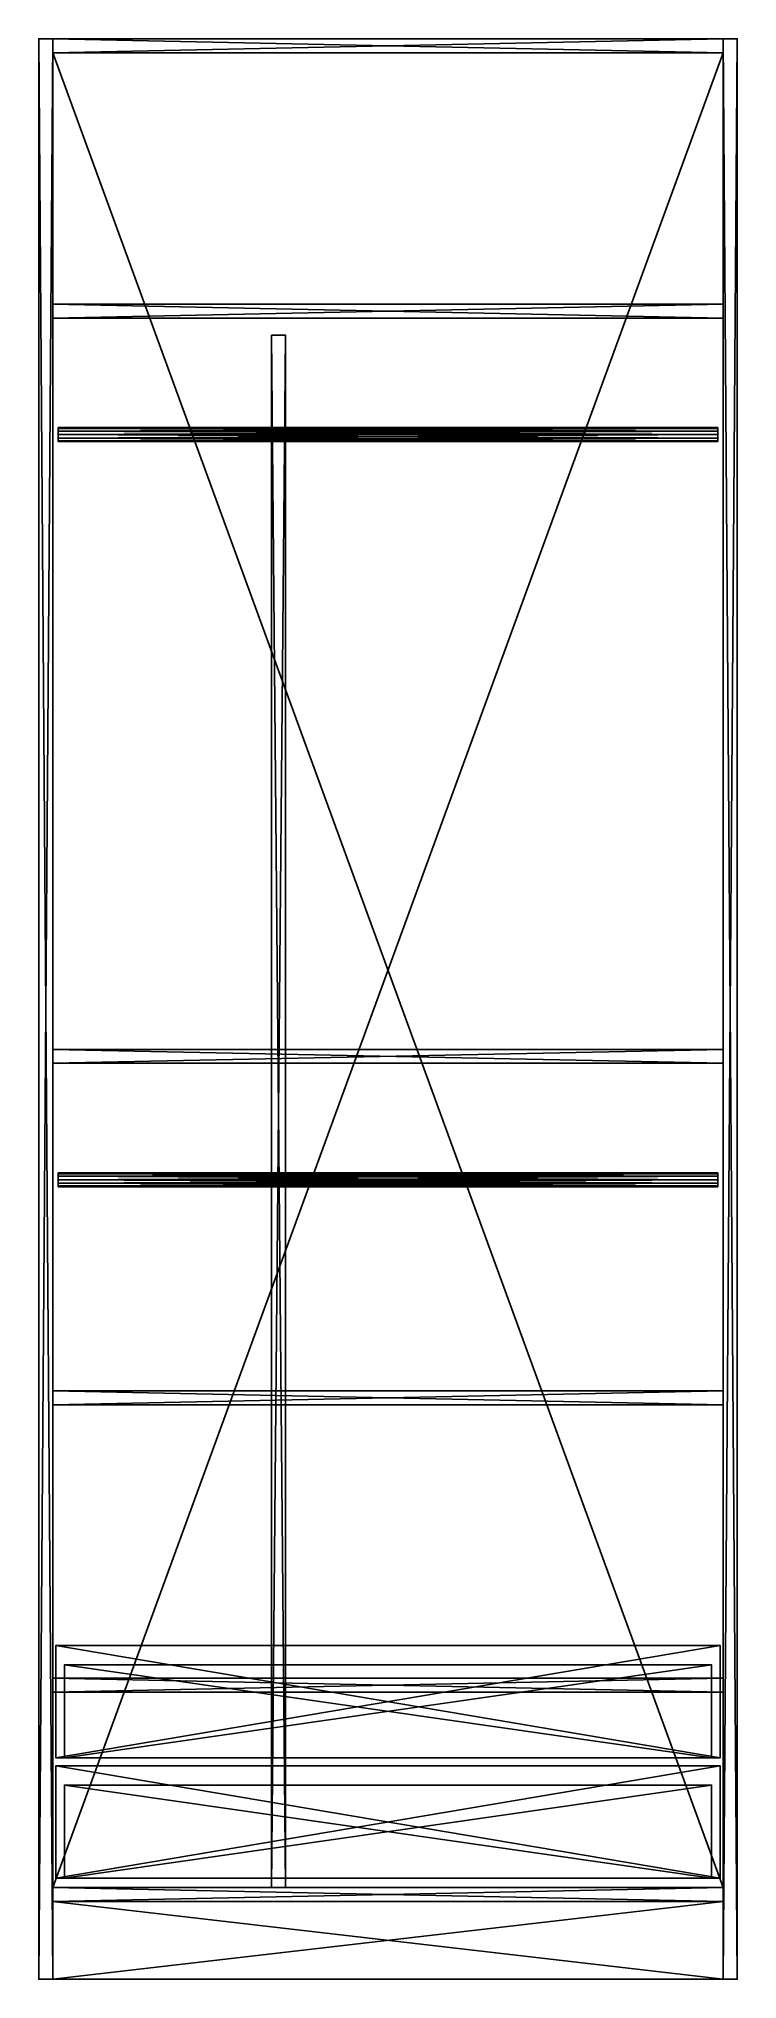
# Model space of a CAD drawing. Header units: millimetres. Extents: x 0 to 900, y 0 to 2500.
import ezdxf

# ---------------------------------------------------------------- set-up
doc = ezdxf.new("R2010")
doc.units = ezdxf.units.MM
for name, color, linetype in [('ARKALIK', 7, 'Continuous'), ('ASKILIK', 7, 'Continuous'), ('BAZA', 7, 'Continuous'), ('CEKMECE_KUTU', 7, 'Continuous'), ('CEKMECE_ON', 7, 'Continuous'), ('DIKME', 7, 'Continuous'), ('GOVDE', 7, 'Continuous'), ('RAF', 7, 'Continuous')]:
    doc.layers.add(name, color=color, linetype=linetype)

msp = doc.modelspace()

# ---------------------------------------------------------------- linework, layer by layer
at = {"layer": 'ARKALIK'}
for points in [[(18, 118, 600), (18, 2482, 600), (18, 118, 592)], [(18, 118, 592), (18, 2482, 600), (18, 2482, 592)], [(18, 2482, 592), (882, 118, 592), (18, 118, 592)], [(18, 118, 600), (882, 2482, 600), (18, 2482, 600)], [(882, 118, 600), (882, 2482, 600), (18, 118, 600)], [(18, 2482, 600), (882, 2482, 600), (18, 2482, 592)], [(882, 2482, 592), (882, 118, 592), (18, 2482, 592)], [(18, 2482, 592), (882, 2482, 600), (882, 2482, 592)], [(882, 2482, 592), (882, 118, 600), (882, 118, 592)], [(882, 2482, 600), (882, 118, 600), (882, 2482, 592)], [(882, 118, 592), (18, 118, 600), (18, 118, 592)], [(882, 118, 600), (18, 118, 600), (882, 118, 592)]]:
    msp.add_3dface(points, dxfattribs=at)
at = {"layer": 'ASKILIK'}
for points in [[(25, 1997.8, 265.5), (25, 1990, 270), (25, 1999, 270)], [(25, 1997.8, 265.5), (25, 1999, 270), (875, 1997.8, 265.5)], [(875, 1997.8, 265.5), (25, 1999, 270), (875, 1999, 270)], [(25, 1999, 270), (25, 1990, 270), (25, 1997.8, 274.5)], [(25, 1999, 270), (25, 1997.8, 274.5), (875, 1999, 270)], [(875, 1999, 270), (25, 1997.8, 274.5), (875, 1997.8, 274.5)], [(25, 1994.5, 262.2), (25, 1990, 270), (25, 1997.8, 265.5)], [(25, 1994.5, 262.2), (25, 1997.8, 265.5), (875, 1994.5, 262.2)], [(875, 1994.5, 262.2), (25, 1997.8, 265.5), (875, 1997.8, 265.5)], [(25, 1997.8, 274.5), (25, 1990, 270), (25, 1994.5, 277.8)], [(25, 1997.8, 274.5), (25, 1994.5, 277.8), (875, 1997.8, 274.5)], [(875, 1997.8, 274.5), (25, 1994.5, 277.8), (875, 1994.5, 277.8)], [(25, 1990, 261), (25, 1990, 270), (25, 1994.5, 262.2)], [(25, 1990, 261), (25, 1994.5, 262.2), (875, 1990, 261)], [(875, 1990, 261), (25, 1994.5, 262.2), (875, 1994.5, 262.2)], [(25, 1994.5, 277.8), (25, 1990, 270), (25, 1990, 279)], [(25, 1994.5, 277.8), (25, 1990, 279), (875, 1994.5, 277.8)], [(875, 1994.5, 277.8), (25, 1990, 279), (875, 1990, 279)], [(25, 1990, 279), (25, 1990, 270), (25, 1985.5, 277.8)], [(25, 1990, 279), (25, 1985.5, 277.8), (875, 1990, 279)], [(875, 1990, 279), (25, 1985.5, 277.8), (875, 1985.5, 277.8)], [(25, 1985.5, 277.8), (25, 1990, 270), (25, 1982.2, 274.5)], [(25, 1982.2, 274.5), (25, 1990, 270), (25, 1981, 270)], [(25, 1981, 270), (25, 1990, 270), (25, 1982.2, 265.5)], [(25, 1982.2, 265.5), (25, 1990, 270), (25, 1985.5, 262.2)], [(25, 1985.5, 262.2), (25, 1990, 270), (25, 1990, 261)], [(25, 1985.5, 262.2), (25, 1990, 261), (875, 1985.5, 262.2)], [(875, 1985.5, 262.2), (25, 1990, 261), (875, 1990, 261)], [(25, 1985.5, 277.8), (25, 1982.2, 274.5), (875, 1985.5, 277.8)], [(875, 1985.5, 277.8), (25, 1982.2, 274.5), (875, 1982.2, 274.5)], [(25, 1982.2, 265.5), (25, 1985.5, 262.2), (875, 1982.2, 265.5)], [(875, 1982.2, 265.5), (25, 1985.5, 262.2), (875, 1985.5, 262.2)], [(25, 1982.2, 274.5), (25, 1981, 270), (875, 1982.2, 274.5)], [(875, 1982.2, 274.5), (25, 1981, 270), (875, 1981, 270)], [(25, 1981, 270), (25, 1982.2, 265.5), (875, 1981, 270)], [(875, 1981, 270), (25, 1982.2, 265.5), (875, 1982.2, 265.5)], [(875, 1997.8, 265.5), (875, 1999, 270), (875, 1990, 270)], [(875, 1999, 270), (875, 1997.8, 274.5), (875, 1990, 270)], [(875, 1994.5, 262.2), (875, 1997.8, 265.5), (875, 1990, 270)], [(875, 1997.8, 274.5), (875, 1994.5, 277.8), (875, 1990, 270)], [(875, 1990, 261), (875, 1994.5, 262.2), (875, 1990, 270)], [(875, 1994.5, 277.8), (875, 1990, 279), (875, 1990, 270)], [(875, 1990, 279), (875, 1985.5, 277.8), (875, 1990, 270)], [(875, 1985.5, 277.8), (875, 1982.2, 274.5), (875, 1990, 270)], [(875, 1982.2, 274.5), (875, 1981, 270), (875, 1990, 270)], [(875, 1981, 270), (875, 1982.2, 265.5), (875, 1990, 270)], [(875, 1982.2, 265.5), (875, 1985.5, 262.2), (875, 1990, 270)], [(875, 1985.5, 262.2), (875, 1990, 261), (875, 1990, 270)], [(25, 1037.8, 265.5), (25, 1030, 270), (25, 1039, 270)], [(25, 1037.8, 265.5), (25, 1039, 270), (875, 1037.8, 265.5)], [(875, 1037.8, 265.5), (25, 1039, 270), (875, 1039, 270)], [(25, 1039, 270), (25, 1030, 270), (25, 1037.8, 274.5)], [(25, 1039, 270), (25, 1037.8, 274.5), (875, 1039, 270)], [(875, 1039, 270), (25, 1037.8, 274.5), (875, 1037.8, 274.5)], [(25, 1034.5, 262.2), (25, 1030, 270), (25, 1037.8, 265.5)], [(25, 1034.5, 262.2), (25, 1037.8, 265.5), (875, 1034.5, 262.2)], [(875, 1034.5, 262.2), (25, 1037.8, 265.5), (875, 1037.8, 265.5)], [(25, 1037.8, 274.5), (25, 1030, 270), (25, 1034.5, 277.8)], [(25, 1037.8, 274.5), (25, 1034.5, 277.8), (875, 1037.8, 274.5)], [(875, 1037.8, 274.5), (25, 1034.5, 277.8), (875, 1034.5, 277.8)], [(25, 1030, 261), (25, 1030, 270), (25, 1034.5, 262.2)], [(25, 1030, 261), (25, 1034.5, 262.2), (875, 1030, 261)], [(875, 1030, 261), (25, 1034.5, 262.2), (875, 1034.5, 262.2)], [(25, 1034.5, 277.8), (25, 1030, 270), (25, 1030, 279)], [(25, 1034.5, 277.8), (25, 1030, 279), (875, 1034.5, 277.8)], [(875, 1034.5, 277.8), (25, 1030, 279), (875, 1030, 279)], [(25, 1030, 279), (25, 1030, 270), (25, 1025.5, 277.8)], [(25, 1030, 279), (25, 1025.5, 277.8), (875, 1030, 279)], [(875, 1030, 279), (25, 1025.5, 277.8), (875, 1025.5, 277.8)], [(25, 1025.5, 277.8), (25, 1030, 270), (25, 1022.2, 274.5)], [(25, 1022.2, 274.5), (25, 1030, 270), (25, 1021, 270)], [(25, 1021, 270), (25, 1030, 270), (25, 1022.2, 265.5)], [(25, 1022.2, 265.5), (25, 1030, 270), (25, 1025.5, 262.2)], [(25, 1025.5, 262.2), (25, 1030, 270), (25, 1030, 261)], [(25, 1025.5, 262.2), (25, 1030, 261), (875, 1025.5, 262.2)], [(875, 1025.5, 262.2), (25, 1030, 261), (875, 1030, 261)], [(25, 1025.5, 277.8), (25, 1022.2, 274.5), (875, 1025.5, 277.8)], [(875, 1025.5, 277.8), (25, 1022.2, 274.5), (875, 1022.2, 274.5)], [(25, 1022.2, 265.5), (25, 1025.5, 262.2), (875, 1022.2, 265.5)], [(875, 1022.2, 265.5), (25, 1025.5, 262.2), (875, 1025.5, 262.2)], [(875, 1037.8, 265.5), (875, 1039, 270), (875, 1030, 270)], [(875, 1039, 270), (875, 1037.8, 274.5), (875, 1030, 270)], [(875, 1034.5, 262.2), (875, 1037.8, 265.5), (875, 1030, 270)], [(875, 1037.8, 274.5), (875, 1034.5, 277.8), (875, 1030, 270)], [(875, 1030, 261), (875, 1034.5, 262.2), (875, 1030, 270)], [(875, 1034.5, 277.8), (875, 1030, 279), (875, 1030, 270)], [(875, 1030, 279), (875, 1025.5, 277.8), (875, 1030, 270)], [(875, 1025.5, 277.8), (875, 1022.2, 274.5), (875, 1030, 270)], [(875, 1022.2, 274.5), (875, 1021, 270), (875, 1030, 270)], [(875, 1021, 270), (875, 1022.2, 265.5), (875, 1030, 270)], [(875, 1022.2, 265.5), (875, 1025.5, 262.2), (875, 1030, 270)], [(875, 1025.5, 262.2), (875, 1030, 261), (875, 1030, 270)], [(25, 1022.2, 274.5), (25, 1021, 270), (875, 1022.2, 274.5)], [(875, 1022.2, 274.5), (25, 1021, 270), (875, 1021, 270)], [(25, 1021, 270), (25, 1022.2, 265.5), (875, 1021, 270)], [(875, 1021, 270), (25, 1022.2, 265.5), (875, 1022.2, 265.5)]]:
    msp.add_3dface(points, dxfattribs=at)
at = {"layer": 'BAZA'}
for points in [[(18, 0, 38), (18, 100, 38), (18, 0)], [(18, 0), (18, 100, 38), (18, 100)], [(18, 100), (882, 0), (18, 0)], [(18, 0, 38), (882, 100, 38), (18, 100, 38)], [(882, 0, 38), (882, 100, 38), (18, 0, 38)], [(18, 100, 38), (882, 100, 38), (18, 100)], [(882, 100), (882, 0), (18, 100)], [(18, 100), (882, 100, 38), (882, 100)], [(882, 100), (882, 0, 38), (882, 0)], [(882, 100, 38), (882, 0, 38), (882, 100)], [(882, 0), (18, 0, 38), (18, 0)], [(882, 0, 38), (18, 0, 38), (882, 0)]]:
    msp.add_3dface(points, dxfattribs=at)
at = {"layer": 'CEKMECE_KUTU'}
for points in [[(33, 285, 500), (33, 405, 500), (33, 285, 35)], [(33, 285, 35), (33, 405, 500), (33, 405, 35)], [(33, 405, 35), (867, 285, 35), (33, 285, 35)], [(33, 285, 500), (867, 405, 500), (33, 405, 500)], [(867, 285, 500), (867, 405, 500), (33, 285, 500)], [(33, 405, 500), (867, 405, 500), (33, 405, 35)], [(867, 405, 35), (867, 285, 35), (33, 405, 35)], [(33, 405, 35), (867, 405, 500), (867, 405, 35)], [(867, 405, 35), (867, 285, 500), (867, 285, 35)], [(867, 405, 500), (867, 285, 500), (867, 405, 35)], [(867, 285, 35), (33, 285, 500), (33, 285, 35)], [(867, 285, 500), (33, 285, 500), (867, 285, 35)], [(33, 130, 500), (33, 250, 500), (33, 130, 35)], [(33, 130, 35), (33, 250, 500), (33, 250, 35)], [(33, 250, 35), (867, 130, 35), (33, 130, 35)], [(33, 130, 500), (867, 250, 500), (33, 250, 500)], [(867, 130, 500), (867, 250, 500), (33, 130, 500)], [(33, 250, 500), (867, 250, 500), (33, 250, 35)], [(867, 250, 35), (867, 130, 35), (33, 250, 35)], [(33, 250, 35), (867, 250, 500), (867, 250, 35)], [(867, 250, 35), (867, 130, 500), (867, 130, 35)], [(867, 250, 500), (867, 130, 500), (867, 250, 35)], [(867, 130, 35), (33, 130, 500), (33, 130, 35)], [(867, 130, 500), (33, 130, 500), (867, 130, 35)]]:
    msp.add_3dface(points, dxfattribs=at)
at = {"layer": 'CEKMECE_ON'}
for points in [[(22, 285, 22), (22, 430, 22), (22, 285, 4)], [(22, 285, 4), (22, 430, 22), (22, 430, 4)], [(22, 430, 4), (878, 285, 4), (22, 285, 4)], [(22, 285, 22), (878, 430, 22), (22, 430, 22)], [(878, 285, 22), (878, 430, 22), (22, 285, 22)], [(22, 430, 22), (878, 430, 22), (22, 430, 4)], [(878, 430, 4), (878, 285, 4), (22, 430, 4)], [(22, 430, 4), (878, 430, 22), (878, 430, 4)], [(878, 430, 4), (878, 285, 22), (878, 285, 4)], [(878, 430, 22), (878, 285, 22), (878, 430, 4)], [(878, 285, 4), (22, 285, 22), (22, 285, 4)], [(878, 285, 22), (22, 285, 22), (878, 285, 4)], [(22, 130, 22), (22, 275, 22), (22, 130, 4)], [(22, 130, 4), (22, 275, 22), (22, 275, 4)], [(22, 275, 4), (878, 130, 4), (22, 130, 4)], [(22, 130, 22), (878, 275, 22), (22, 275, 22)], [(878, 130, 22), (878, 275, 22), (22, 130, 22)], [(22, 275, 22), (878, 275, 22), (22, 275, 4)], [(878, 275, 4), (878, 130, 4), (22, 275, 4)], [(22, 275, 4), (878, 275, 22), (878, 275, 4)], [(878, 275, 4), (878, 130, 22), (878, 130, 4)], [(878, 275, 22), (878, 130, 22), (878, 275, 4)], [(878, 130, 4), (22, 130, 22), (22, 130, 4)], [(878, 130, 22), (22, 130, 22), (878, 130, 4)]]:
    msp.add_3dface(points, dxfattribs=at)
at = {"layer": 'DIKME'}
for points in [[(300, 118, 588), (300, 2118, 588), (300, 118)], [(300, 118), (300, 2118, 588), (300, 2118)], [(300, 2118), (318, 118), (300, 118)], [(300, 118, 588), (318, 2118, 588), (300, 2118, 588)], [(318, 118, 588), (318, 2118, 588), (300, 118, 588)], [(300, 2118, 588), (318, 2118, 588), (300, 2118)], [(318, 2118), (318, 118), (300, 2118)], [(300, 2118), (318, 2118, 588), (318, 2118)], [(318, 2118), (318, 118, 588), (318, 118)], [(318, 2118, 588), (318, 118, 588), (318, 2118)], [(318, 118), (300, 118, 588), (300, 118)], [(318, 118, 588), (300, 118, 588), (318, 118)]]:
    msp.add_3dface(points, dxfattribs=at)
at = {"layer": 'GOVDE'}
for points in [[(0, 0, 600), (0, 2500, 600), (0, 0)], [(0, 0), (0, 2500, 600), (0, 2500)], [(0, 2500), (18, 0), (0, 0)], [(0, 0, 600), (18, 2500, 600), (0, 2500, 600)], [(18, 0, 600), (18, 2500, 600), (0, 0, 600)], [(0, 2500, 600), (18, 2500, 600), (0, 2500)], [(18, 2500), (18, 0), (0, 2500)], [(0, 2500), (18, 2500, 600), (18, 2500)], [(18, 2500), (18, 0, 600), (18, 0)], [(18, 2500, 600), (18, 0, 600), (18, 2500)], [(18, 2482, 600), (18, 2500, 600), (18, 2482)], [(18, 2482), (18, 2500, 600), (18, 2500)], [(18, 2500), (882, 2482), (18, 2482)], [(18, 2482, 600), (882, 2500, 600), (18, 2500, 600)], [(882, 2482, 600), (882, 2500, 600), (18, 2482, 600)], [(18, 2500, 600), (882, 2500, 600), (18, 2500)], [(882, 2500), (882, 2482), (18, 2500)], [(18, 2500), (882, 2500, 600), (882, 2500)], [(882, 0, 600), (882, 2500, 600), (882, 0)], [(882, 0), (882, 2500, 600), (882, 2500)], [(882, 2500), (900, 0), (882, 0)], [(882, 0, 600), (900, 2500, 600), (882, 2500, 600)], [(900, 0, 600), (900, 2500, 600), (882, 0, 600)], [(882, 2500, 600), (900, 2500, 600), (882, 2500)], [(900, 2500), (900, 0), (882, 2500)], [(882, 2500), (900, 2500, 600), (900, 2500)], [(882, 2500), (882, 2482, 600), (882, 2482)], [(882, 2500, 600), (882, 2482, 600), (882, 2500)], [(900, 2500), (900, 0, 600), (900, 0)], [(900, 2500, 600), (900, 0, 600), (900, 2500)], [(882, 2482), (18, 2482, 600), (18, 2482)], [(882, 2482, 600), (18, 2482, 600), (882, 2482)], [(18, 100, 600), (18, 118, 600), (18, 100)], [(18, 100), (18, 118, 600), (18, 118)], [(18, 118), (882, 100), (18, 100)], [(18, 100, 600), (882, 118, 600), (18, 118, 600)], [(882, 100, 600), (882, 118, 600), (18, 100, 600)], [(18, 118, 600), (882, 118, 600), (18, 118)], [(882, 118), (882, 100), (18, 118)], [(18, 118), (882, 118, 600), (882, 118)], [(882, 100), (18, 100, 600), (18, 100)], [(882, 100, 600), (18, 100, 600), (882, 100)], [(882, 118), (882, 100, 600), (882, 100)], [(882, 118, 600), (882, 100, 600), (882, 118)], [(18, 0), (0, 0, 600), (0, 0)], [(18, 0, 600), (0, 0, 600), (18, 0)], [(900, 0), (882, 0, 600), (882, 0)], [(900, 0, 600), (882, 0, 600), (900, 0)]]:
    msp.add_3dface(points, dxfattribs=at)
at = {"layer": 'RAF'}
for points in [[(18, 2140, 588), (18, 2158, 588), (18, 2140)], [(18, 2140), (18, 2158, 588), (18, 2158)], [(18, 2158), (882, 2140), (18, 2140)], [(18, 2140, 588), (882, 2158, 588), (18, 2158, 588)], [(882, 2140, 588), (882, 2158, 588), (18, 2140, 588)], [(18, 2158, 588), (882, 2158, 588), (18, 2158)], [(882, 2158), (882, 2140), (18, 2158)], [(18, 2158), (882, 2158, 588), (882, 2158)], [(882, 2158), (882, 2140, 588), (882, 2140)], [(882, 2158, 588), (882, 2140, 588), (882, 2158)], [(882, 2140), (18, 2140, 588), (18, 2140)], [(882, 2140, 588), (18, 2140, 588), (882, 2140)], [(18, 1180, 588), (18, 1198, 588), (18, 1180)], [(18, 1180), (18, 1198, 588), (18, 1198)], [(18, 1198), (882, 1180), (18, 1180)], [(18, 1180, 588), (882, 1198, 588), (18, 1198, 588)], [(882, 1180, 588), (882, 1198, 588), (18, 1180, 588)], [(18, 1198, 588), (882, 1198, 588), (18, 1198)], [(882, 1198), (882, 1180), (18, 1198)], [(18, 1198), (882, 1198, 588), (882, 1198)], [(882, 1180), (18, 1180, 588), (18, 1180)], [(882, 1180, 588), (18, 1180, 588), (882, 1180)], [(882, 1198), (882, 1180, 588), (882, 1180)], [(882, 1198, 588), (882, 1180, 588), (882, 1198)], [(18, 740, 588), (18, 758, 588), (18, 740)], [(18, 740), (18, 758, 588), (18, 758)], [(18, 758), (882, 740), (18, 740)], [(18, 740, 588), (882, 758, 588), (18, 758, 588)], [(882, 740, 588), (882, 758, 588), (18, 740, 588)], [(18, 758, 588), (882, 758, 588), (18, 758)], [(882, 758), (882, 740), (18, 758)], [(18, 758), (882, 758, 588), (882, 758)], [(882, 758), (882, 740, 588), (882, 740)], [(882, 758, 588), (882, 740, 588), (882, 758)], [(882, 740), (18, 740, 588), (18, 740)], [(882, 740, 588), (18, 740, 588), (882, 740)], [(18, 370, 588), (18, 388, 588), (18, 370)], [(18, 370), (18, 388, 588), (18, 388)], [(18, 388), (882, 370), (18, 370)], [(18, 370, 588), (882, 388, 588), (18, 388, 588)], [(882, 370, 588), (882, 388, 588), (18, 370, 588)], [(18, 388, 588), (882, 388, 588), (18, 388)], [(882, 388), (882, 370), (18, 388)], [(18, 388), (882, 388, 588), (882, 388)], [(882, 388), (882, 370, 588), (882, 370)], [(882, 388, 588), (882, 370, 588), (882, 388)], [(882, 370), (18, 370, 588), (18, 370)], [(882, 370, 588), (18, 370, 588), (882, 370)]]:
    msp.add_3dface(points, dxfattribs=at)

doc.saveas('drawing.dxf')
